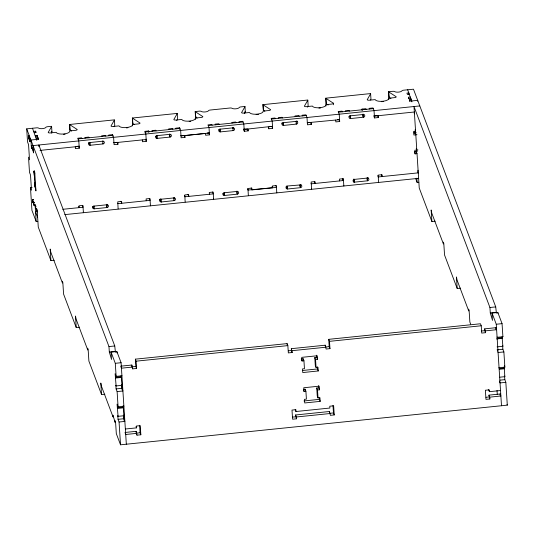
<?xml version="1.0" encoding="UTF-8"?>
<svg xmlns="http://www.w3.org/2000/svg" width="534" height="534" viewBox="0 0 534 534"><rect width="100%" height="100%" fill="white"/><g stroke="black" fill="none" stroke-linecap="round" stroke-linejoin="round"><path stroke-width="0.8" d="M51.591 126.505L48.18 132.452A1.956 0.688 -3.7 0 0 50.37 132.926L56.17 132.325A6.835 2.41 -3.7 0 0 63.82 133.981A6.835 2.41 -3.7 0 0 69.707 130.937L75.508 130.343A1.956 0.688 -3.7 0 0 77.19 129.475L69.707 124.642A1.956 0.688 -3.7 0 1 69.56 124.482L114.416 119.856L114.757 125.53L114.122 126.651M51.304 133.093L51.945 131.978L51.598 126.304L47.519 126.718A1.956 0.688 -3.7 0 0 45.864 127.352A3.905 1.375 -3.7 0 1 42.553 128.621A3.905 1.375 -3.7 0 1 38.575 128.1A1.956 0.688 -3.7 0 0 36.579 127.84L26.7 128.854L27.541 141.931L28.556 144.614L29.53 159.82L28.516 157.136L29.497 172.342L30.505 175.025L31.486 190.231L30.471 187.547L32.127 187.381M114.409 120.057L110.999 126.011A1.956 0.688 -3.7 0 0 113.188 126.478L118.989 125.884A6.835 2.41 -3.7 0 0 126.638 127.533A6.835 2.41 -3.7 0 0 132.525 124.495L138.326 123.901A1.956 0.688 -3.7 0 0 140.008 123.034L132.519 118.201A1.956 0.688 -3.7 0 1 132.379 118.041M177.228 113.615L173.817 119.563A1.956 0.688 -3.7 0 0 176 120.037L181.807 119.442A6.835 2.41 -3.7 0 0 189.457 121.091A6.835 2.41 -3.7 0 0 195.344 118.054L201.144 117.46A1.956 0.688 -3.7 0 0 202.827 116.592L195.337 111.76A1.956 0.688 -3.7 0 1 195.197 111.599M176.727 120.577L177.575 119.089L177.235 113.415L132.365 118.021L132.719 123.494A1.956 0.688 -3.7 0 0 132.873 123.674L134.274 124.582M244.972 106.666L241.562 112.621A1.956 0.688 -3.7 0 0 243.751 113.088L249.552 112.494A6.835 2.41 -3.7 0 0 257.208 114.142A6.835 2.41 -3.7 0 0 263.088 111.105L268.889 110.511A1.956 0.688 -3.7 0 0 270.571 109.644L263.088 104.811A1.956 0.688 -3.7 0 1 262.948 104.651L307.798 100.025L308.145 105.699L307.29 107.187M244.472 113.629L245.326 112.14L244.986 106.466L240.907 106.887A1.956 0.688 -3.7 0 0 239.252 107.521A3.905 1.375 -3.7 0 1 235.941 108.789A3.905 1.375 -3.7 0 1 231.956 108.268A1.956 0.688 -3.7 0 0 229.967 108.008L210.202 110.037A1.956 0.688 -3.7 0 0 208.547 110.672A3.905 1.375 -3.7 0 1 205.243 111.933A3.905 1.375 -3.7 0 1 201.258 111.419A1.956 0.688 -3.7 0 0 199.262 111.159L195.184 111.573L195.537 117.053A1.956 0.688 -3.7 0 0 195.691 117.233L197.093 118.141M307.791 100.225L304.38 106.173A1.956 0.688 -3.7 0 0 306.569 106.646L312.37 106.052A6.835 2.41 -3.7 0 0 320.026 107.701A6.835 2.41 -3.7 0 0 325.907 104.664L331.707 104.07A1.956 0.688 -3.7 0 0 333.39 103.202L333.49 104.764M370.609 93.784L367.198 99.731A1.956 0.688 -3.7 0 0 369.388 100.205L375.188 99.611A6.835 2.41 -3.7 0 0 382.845 101.26A6.835 2.41 -3.7 0 0 388.725 98.223L394.526 97.629A1.956 0.688 -3.7 0 0 396.208 96.754L388.725 91.928A1.956 0.688 -3.7 0 1 388.578 91.768L392.65 91.321A1.956 0.688 -3.7 0 1 394.639 91.581A3.905 1.375 -3.7 0 0 398.624 92.102A3.905 1.375 -3.7 0 0 401.935 90.833A1.956 0.688 -3.7 0 1 403.591 90.199L413.47 89.191L495.732 306.896L496.386 313.164M370.536 99.998L370.963 99.257L370.616 93.583L325.753 98.183L326.107 103.656M251.187 187.901L251.948 189.91L272.574 187.781L272.46 185.959L276.325 185.558L276.792 192.874L276.652 192.494M33.682 131.384L35.618 131.19L36.125 132.525L34.189 132.726M409.358 94.251L407.422 94.445L406.915 93.11L408.85 92.909L408.951 94.471M51.184 131.851L51.952 131.778M195.537 117.053L196.305 116.973M244.572 112.02L245.333 111.94M388.572 91.741L388.926 97.215L389.686 97.135M28.529 135.976L29.67 139.04L29.857 141.677L28.516 137.592L28.469 135.936L29.257 135.903M35.244 135.516L37.18 135.322L37.787 138.226M408.577 98.803L408.477 97.241L410.412 97.041L410.499 98.41M35.751 136.858L37.687 136.657M63.513 134.328L65.101 134.167M126.331 127.886L127.92 127.726M189.149 121.445L190.738 121.278M256.1 114.576L258.489 114.329M318.918 108.135L320.507 107.975M381.737 101.694L383.325 101.527M28.709 138.713L29.797 138.6M29.704 138.693L28.743 138.793L28.562 136.057M36.212 138.086L38.148 137.885L38.655 139.227L30.919 140.021L31.386 147.317L31.893 148.659L31.78 146.837M409.545 101.373L409.444 99.805L411.38 99.611L411.48 101.173M30.345 138.773L29.617 138.847L29.797 141.583L30.758 141.49M410.946 99.738L411.314 99.704M117.827 142.431L117.941 144.253L114.076 144.647L113.602 137.338L112.594 134.661L108.722 135.055L108.976 135.723M148.946 131.624L148.692 130.957L144.821 131.351L145.835 134.034L146.303 141.343L142.438 141.744L142.318 139.915M212.118 125.15L211.864 124.475L207.993 124.876L209.008 127.553L209.475 134.855L205.61 135.249L205.49 133.427L184.864 135.556L184.984 137.378L181.113 137.772L180.646 130.463L179.631 127.786L175.766 128.18L176.02 128.848M362.159 110.638L362.059 109.076L365.924 108.676L366.177 109.343M78.037 138.913L112.848 135.342M179.885 128.467L145.074 132.038L145.835 134.047M208.247 125.543L243.057 121.972M271.419 119.075L306.229 115.511M338.463 112.2L373.273 108.636M32.24 145.395L31.272 145.495L33.382 151.075M419.797 105.932L33.028 145.602L33.495 152.904L32.874 149.734M88.851 142.605L90.106 145.275L102.995 143.933A1.469 1.362 -20.7 0 0 104.364 142.431A1.469 1.362 -20.7 0 0 102.822 141.21L102.728 140.963M232.437 127.88L233.652 127.753M282.239 122.773L283.494 125.437L296.383 124.102L296.11 121.125M296.096 121.352L297.064 121.251M362.893 114.496L363.861 114.396A1.469 1.362 -20.7 0 1 362.793 115.21M283.314 122.687L283.494 125.423A1.469 1.362 -20.7 0 1 281.952 124.222A1.469 1.362 -20.7 0 1 283.314 122.7L296.21 121.365A1.469 1.362 -20.7 0 1 297.745 122.6A1.469 1.362 -20.7 0 1 296.383 124.115L296.096 123.347M90.153 143.179L89.345 143.266A1.469 1.362 -20.7 0 1 88.41 143.052M157.196 136.303L156.389 136.384A1.469 1.362 -20.7 0 1 155.714 136.303M220.362 129.809L219.561 129.895A1.469 1.362 -20.7 0 1 218.626 129.682M283.541 123.347L282.733 123.427A1.469 1.362 -20.7 0 1 281.678 123.134M350.578 116.472L349.77 116.552A1.469 1.362 -20.7 0 1 348.962 116.412M76.956 146.369L78.505 146.209L79.266 148.218L75.401 148.619L75.281 146.79M113.315 142.638L116.412 142.324M181.126 135.683L184.223 135.369L184.984 137.378M207.172 132.999L208.721 132.846L209.475 134.855M243.524 129.275L246.621 128.954M269.57 126.618L271.893 126.378L272.647 128.387L268.782 128.781L268.275 127.446M307.471 122.727L309.019 122.566M337.381 119.663L338.93 119.503L339.691 121.512L335.826 121.906L335.706 120.083M373.74 115.931L376.837 115.611M40.003 150.408L79.145 146.383L79.005 146.002M363.06 114.002L363.42 117.226L350.531 118.561A1.469 1.362 -20.7 0 1 348.996 117.34A1.469 1.362 -20.7 0 1 350.357 115.825L363.247 114.49A1.469 1.362 -20.7 0 1 364.789 115.724A1.469 1.362 -20.7 0 1 363.427 117.24L363.327 116.986M414.431 111.993L374.381 116.105L374.194 115.598M243.778 129.942L244.285 131.284L248.156 130.883L248.036 129.061M311.209 122.593L311.329 124.422L307.457 124.816L306.99 117.507L305.975 114.823L302.111 115.224L302.364 115.891M373.994 116.599L374.501 117.941L378.366 117.547L378.252 115.718M496.974 336.981L497.101 337.314L502.901 336.72L502.06 323.644L497.842 312.477L492.041 313.071L492.508 320.373L490.285 312.964L489.932 307.491L413.997 106.533L415.579 131.177L413.643 131.377L413.883 135.022L416.974 134.708M413.897 132.933L416.213 132.699M417.955 149.914L414.858 150.228L415.092 153.879L417.027 153.679L419.237 188.035L431.893 221.523L435.203 221.189M414.331 151.87L416.266 151.669L417.027 153.679M32.614 199.536L33.762 202.6L33.942 205.236L32.601 201.151L32.554 199.496L33.342 199.462M33.615 199.549L32.647 199.643L32.828 202.386M32.794 202.273L33.882 202.159M34.67 202.339L33.702 202.439L33.882 205.176L34.603 205.069M36.145 206.244L35.184 206.344L37.293 211.925M36.499 211.718L35.531 211.818L37.64 217.398M62.778 209.301L83.057 207.232L82.349 205.35M287.305 186.012L300.295 184.938A1.469 1.362 -20.7 0 1 301.83 186.159A1.469 1.362 -20.7 0 1 300.468 187.674L287.579 189.009A1.469 1.362 -20.7 0 1 286.037 187.781A1.469 1.362 -20.7 0 1 287.399 186.259M418.342 172.849L378.292 176.954L377.818 175.699M94.238 206.738L93.43 206.825A1.469 1.362 -20.7 0 1 92.622 206.678M159.419 199.649A1.469 1.362 -20.7 0 0 160.474 199.95L161.281 199.863M224.454 193.401L223.646 193.482A1.469 1.362 -20.7 0 1 222.972 193.395M287.626 186.907L286.818 186.987A1.469 1.362 -20.7 0 1 286.01 186.847M354.663 180.031L353.855 180.112A1.469 1.362 -20.7 0 1 353.181 180.031M160.474 199.95L161.235 201.972L174.124 200.637A1.469 1.362 -20.7 0 0 175.486 199.115A1.469 1.362 -20.7 0 0 173.951 197.9L173.804 197.52M64.814 214.615L418.689 178.323M30.471 187.547L31.94 210.356L36.158 221.523L37.814 221.356M415.806 178.963L417.127 182.448L418.783 182.281M36.786 210.563L36.666 208.734L37.173 210.076L38.268 227.104L50.924 260.599L54.234 260.258M50.924 260.599L50.183 249.044L50.803 252.208L62.445 283.02L62.331 281.198L62.838 282.533L63.579 294.094L76.235 327.582L79.553 327.249M431.893 221.523L431.145 209.969L431.772 213.133L443.414 243.951L443.3 242.122L443.801 243.464L444.548 255.018L457.204 288.514L460.515 288.173M26.7 128.854L108.963 346.559L114.763 345.965L115.417 352.24M489.932 307.491L495.732 306.896M108.963 346.559L109.316 352.033L115.117 351.439M490.285 312.964L496.086 312.37M109.316 352.033L111.546 359.442L111.072 352.146L116.873 351.552L121.091 362.713L126.331 444.215M132.205 367.532L132.712 368.867L136.584 368.473L135.823 366.464L135.356 359.162L287.098 343.602L287.859 345.611L288.327 352.907L292.191 352.513L291.317 348.675L325.219 345.198L326.1 349.036L329.965 348.635L329.498 341.339L328.737 339.33L480.48 323.764L481.241 325.773L481.708 333.076L485.58 332.675L484.705 328.844L495.852 327.702L496.613 329.712L485.459 330.853M111.072 352.146L115.291 363.307L121.091 362.713M135.356 359.162L136.11 361.171L287.859 345.611M329.498 341.339L481.241 325.773M492.041 313.071L496.26 324.238L502.06 323.644M120.684 366.177L131.838 365.036L132.712 368.867M131.951 366.858L135.823 366.464M288.34 350.818L291.437 350.504L292.191 352.513M325.339 347.027L329.204 346.626L329.965 348.635M481.728 330.987L484.819 330.666L485.58 332.675M132.599 367.045L121.445 368.186L120.938 366.845M292.078 350.684L325.98 347.213M116.118 385.935L115.865 385.261L116.098 388.912L117.113 391.589L122.913 390.995L121.899 388.318L121.665 384.667L121.919 385.334L116.118 385.935L115.117 373.707L116.132 376.383L121.932 375.789L121.805 375.455M115.357 377.358L121.158 376.764L121.412 377.431L115.611 378.025M497.154 338.196L502.127 337.688L502.888 346.266L497.087 346.86M301.256 358.988L303.192 358.788L303.953 360.797L304.46 368.7L302.524 368.901L302.758 372.552L318.231 370.963L317.997 367.312L316.061 367.512L315.3 365.503L314.793 357.6L316.729 357.4L317.49 359.409L315.554 359.609L314.793 357.6M496.573 338.95L502.381 338.356M301.51 359.656L302.017 360.997L303.953 360.797M116.098 388.912L121.899 388.318M497.067 349.837L502.868 349.243L503.882 351.926L504.857 367.132L499.056 367.726L498.93 367.392M302.811 370.456L317.47 368.954L318.231 370.963M503.882 351.926L498.075 352.52L497.948 352.186M76.235 327.582L75.494 316.028L76.115 319.192L87.756 350.01L87.643 348.181L88.15 349.523L88.891 361.077L101.547 394.573L104.864 394.232M118.074 416.346L117.82 415.672L118.054 419.324L119.062 422L124.869 421.406L123.855 418.729L123.621 415.078L123.875 415.746L118.074 416.346L117.073 404.118L118.087 406.795L123.888 406.2L123.761 405.867M117.306 407.769L123.114 407.175L123.367 407.842L117.56 408.437M499.103 368.607L504.076 368.1L504.33 368.767L504.837 376.677L499.864 377.184M303.859 389.333L305.148 389.199L305.902 391.208L306.416 399.118L304.48 399.312L304.714 402.963L320.186 401.374L319.953 397.73L318.017 397.923L317.256 395.914L316.749 388.011L318.685 387.811L319.439 389.82L317.51 390.02L316.749 388.011M499.357 369.281L504.33 368.767M303.466 390.067L303.973 391.409L305.902 391.208M118.054 419.324L123.855 418.729M499.851 380.168L504.824 379.654L505.831 382.337L507.3 405.146L120.53 444.809L116.312 433.648L115.571 422.094L115.064 420.752L115.177 422.574L112.954 415.172L113.068 416.994L101.427 386.182L100.806 383.018L101.547 394.573M303.953 400.954L319.425 399.365L320.186 401.374M505.831 382.337L500.031 382.931L499.524 381.59M125.357 429.009L136.504 427.868L136.39 426.045L140.255 425.645L140.843 434.769L136.978 435.163L136.47 433.828M295.983 411.514L329.892 408.036L329.772 406.207L333.643 405.813L334.224 414.938L330.359 415.332L329.485 411.5L295.576 414.978L296.457 418.81L292.585 419.203L291.998 410.085L295.869 409.685L295.983 411.514L295.229 409.505M488.61 389.666L489.371 391.676L500.518 390.534M124.949 432.473L136.097 431.332L136.978 435.163M488.964 395.14L500.111 393.999L500.872 396.008L489.725 397.149L488.964 395.14L489.838 398.978L485.973 399.372L485.386 390.247L489.251 389.853L489.371 391.676M136.217 433.154L140.082 432.76L140.843 434.769M292.599 417.114L295.696 416.8M329.598 413.323L333.47 412.929L334.224 414.938M485.987 397.283L489.077 396.969M136.858 433.341L125.704 434.482L125.203 433.147M295.576 414.978L296.337 416.987L330.239 413.51M388.932 97.241A1.956 0.688 -3.7 0 0 389.079 97.402L390.948 98.61M325.767 98.209A1.956 0.688 -3.7 0 0 325.907 98.369L333.39 103.202M326.114 103.683A1.956 0.688 -3.7 0 0 326.261 103.843L328.13 105.051M262.935 104.624L263.289 110.104A1.956 0.688 -3.7 0 0 263.442 110.284L264.844 111.192M69.914 129.962A1.956 0.688 -3.7 0 0 70.054 130.116L71.456 131.024M243.978 128.954L244.172 129.455L272.44 126.298M247.509 188.802L247.889 189.804M502.774 336.38L502.901 336.72M407.669 89.785L411.948 101.86M502.694 345.765L502.888 346.266M408.477 97.241L408.984 98.576L410.913 98.383L411.067 100.726M409.444 99.805L409.952 101.146L417.688 100.352L417.748 101.266M414.117 112.908L414.464 113.829M504.35 365.79L504.857 367.132M415.072 129.835L415.579 131.177M497.448 350.845L497.575 351.178M504.837 376.677L504.59 376.009L504.824 379.654M416.253 148.606L416.907 151.856L415.699 132.999L415.192 131.664L415.305 133.487L414.805 132.145L414.878 133.286M414.584 152.537L415.092 153.879M507.033 404.445L507.3 405.146M417.855 170.246L418.142 171M417.748 171.501L418.255 172.842M470.648 324.098L469.86 322.009L469.112 310.448L468.612 309.113L468.725 310.935L457.084 280.123L456.457 276.959L457.204 288.514M377.605 115.538L378.366 117.547M369.401 109.016L369.148 108.349L373.019 107.948L374.034 110.645L374.501 117.941M362.059 109.076L362.312 109.744M381.403 174.531L382.157 176.54L382.044 174.718L378.172 175.112L378.553 182.174M349.416 111.065L349.169 110.398L345.298 110.792L345.551 111.459M350.264 115.578L350.531 118.548L349.516 115.871M342.327 111.793L342.074 111.125L338.209 111.519L339.224 114.209L339.691 121.512M367.145 177.562L367.512 180.812L354.616 182.134A1.469 1.362 -20.7 0 1 353.081 180.906A1.469 1.362 -20.7 0 1 354.442 179.384L367.332 178.062A1.469 1.362 -20.7 0 1 368.874 179.284A1.469 1.362 -20.7 0 1 367.512 180.799L367.005 179.477M339.43 119.296L339.571 119.676L307.244 122.727M354.349 179.137L354.616 182.134L353.855 180.112L353.949 181.493M342.768 178.636L343.482 180.525L311.255 183.829L311.062 183.329M343.696 185.618L343.836 185.999L343.362 178.683L339.497 179.084L339.617 180.906M310.568 122.413L311.329 124.422M299.14 116.225L298.886 115.551L295.022 115.951L295.269 116.619M314.359 181.406L315.12 183.416L315 181.593L311.135 181.994L311.602 189.303L311.415 188.802M282.379 117.941L282.126 117.273L278.261 117.667L278.514 118.341M275.29 118.668L275.037 118.001L271.165 118.394L272.18 121.091L272.647 128.387M300.101 184.437L300.375 187.427M299.854 186.046L300.088 186.673M275.731 185.512L276.445 187.401L247.983 190.057M272.066 186.439L272.574 187.781M247.396 128.874L248.156 130.883M239.192 122.373L238.938 121.699L242.803 121.305L243.818 123.981L244.285 131.284M235.968 122.7L235.714 122.032L231.849 122.426L232.096 123.1M232.844 127.339L233.211 130.583L220.315 131.905A1.469 1.362 -20.7 0 1 218.78 130.683A1.469 1.362 -20.7 0 1 220.142 129.168L233.038 127.846A1.469 1.362 -20.7 0 1 234.573 129.061A1.469 1.362 -20.7 0 1 233.211 130.583L233.071 130.203M248.337 195.531L247.963 188.482L251.828 188.088L251.948 189.91M219.207 124.422L218.953 123.748L215.089 124.148L215.342 124.816M220.048 128.914L220.315 131.905L219.307 129.221M236.983 191.052L237.296 194.169L224.407 195.491A1.469 1.362 -20.7 0 1 222.865 194.269A1.469 1.362 -20.7 0 1 224.227 192.754L237.123 191.432A1.469 1.362 -20.7 0 1 238.658 192.654A1.469 1.362 -20.7 0 1 237.296 194.169L236.789 192.827M209.215 132.652L209.361 133.026L180.999 135.936L180.852 135.563M224.133 192.5L224.407 195.491L223.646 193.482L223.733 194.85M212.559 191.993L213.273 193.875L184.911 196.786L184.484 195.658M213.48 198.975L213.62 199.349L213.153 192.053L209.288 192.447L209.401 194.276M172.796 129.181L172.542 128.507L168.677 128.908L168.924 129.575M169.719 133.961L170.039 137.058L157.15 138.399A1.469 1.362 -20.7 0 1 155.608 137.178A1.469 1.362 -20.7 0 1 156.969 135.656L169.865 134.321A1.469 1.362 -20.7 0 1 171.401 135.556A1.469 1.362 -20.7 0 1 170.039 137.071L169.565 135.803M188.015 194.369L188.776 196.378L188.656 194.55L184.791 194.95L185.164 202.012M156.035 130.897L155.781 130.229L151.916 130.623L152.17 131.297M156.876 135.409L157.143 138.386L156.195 135.87M173.837 199.883L174.124 200.637L173.951 197.914L161.054 199.235A1.469 1.362 -20.7 0 0 159.693 200.737A1.469 1.362 -20.7 0 0 161.235 201.959M146.042 139.127L146.189 139.507L113.956 142.812L113.769 142.311M145.548 139.334L146.303 141.343M160.914 198.855L161.235 201.972M150.261 205.33L150.448 205.83L149.981 198.521L146.116 198.915L146.229 200.737M117.186 142.244L117.941 144.253M105.752 136.057L105.498 135.389L101.634 135.783L101.887 136.45M102.808 143.432L103.002 143.946L102.822 141.196L89.932 142.538A1.469 1.362 -20.7 0 0 88.571 144.053A1.469 1.362 -20.7 0 0 90.106 145.275L89.839 142.284M120.978 201.245L121.732 203.254L121.618 201.425L117.747 201.825L118.127 208.887M117.727 203.287L117.867 203.661L150.101 200.357L149.34 198.348L149.44 199.896M88.998 137.772L88.744 137.105L84.873 137.498L85.126 138.172M81.902 138.5L81.649 137.832L77.784 138.226L78.798 140.923L79.266 148.218M106.72 204.268L107.087 207.526L94.191 208.847A1.469 1.362 -20.7 0 1 92.656 207.613A1.469 1.362 -20.7 0 1 94.017 206.097L106.907 204.776A1.469 1.362 -20.7 0 1 108.449 205.99A1.469 1.362 -20.7 0 1 107.087 207.512L106.513 206.004M93.924 205.844L94.191 208.847L93.43 206.825L93.523 208.207M83.217 212.205L83.411 212.706L82.944 205.396L79.072 205.79L79.192 207.613L78.685 206.278M32.501 128.26L36.779 140.335M114.763 345.965L38.828 145.008L38.935 146.63M135.996 426.526L136.504 427.868M34.843 173.897L33.836 171.22L34.323 175.539M34.83 183.442L34.576 182.775L34.81 186.426L35.825 189.103M502.067 336.774L502.127 337.688M502.648 345.825L502.868 349.243M504.023 367.185L504.076 368.1M497.842 312.477L497.902 313.391M496.26 324.238L501.499 405.74M495.852 327.702L495.959 329.344M500.111 393.999L500.218 395.621M497.014 390.447L497.281 394.573M489.725 397.149L489.838 398.978M484.705 328.844L484.819 330.666M416.266 151.669L416.366 153.271M416.854 178.196L417.127 182.448M388.725 91.928L389.079 97.402M388.725 98.223L388.812 99.591M353.581 179.064L353.782 182.194M342.721 178.503L342.821 180.065M325.907 98.369L326.261 103.843M325.907 104.664L325.994 106.032M328.737 339.33L329.204 346.626M332.989 405.46L333.47 412.929M325.219 345.198L325.299 346.419M329.485 411.5L329.558 412.715M317.49 359.409L317.256 355.757L301.783 357.346L302.017 360.997M319.439 389.82L319.205 386.169L303.739 387.757L303.973 391.409M316.589 355.21L316.729 357.4M317.329 366.765L317.47 368.954M318.544 385.621L318.685 387.811M319.332 397.903L319.425 399.365M315.554 359.609L316.061 367.512M317.51 390.02L318.017 397.923M303.192 358.788L303.292 360.37M305.148 389.199L305.248 390.781M287.399 186.273L287.579 189.009L286.818 186.987L286.905 188.368M286.538 185.939L286.638 187.507M296.337 416.987L296.457 418.81M291.317 348.675L291.437 350.504M287.098 343.602L287.205 345.224M268.662 126.958L268.782 128.781M263.088 104.811L263.442 110.284M195.337 111.76L195.691 117.233M195.344 118.054L195.431 119.422M179.631 127.786L179.731 129.348M160.474 199.963L160.56 201.331M160.193 198.902L160.293 200.464M148.692 130.957L148.792 132.519M132.519 118.201L132.873 123.674M132.525 124.495L132.612 125.864M136.11 361.171L136.584 368.473M139.601 425.298L140.082 432.76M131.838 365.036L131.918 366.251M136.097 431.332L136.177 432.547M112.594 134.661L112.694 136.223M121.318 376.043L122.219 390.014M123.274 406.454L124.228 421.246M121.085 375.622L121.158 376.764M123.04 406.034L123.114 407.175M116.873 351.552L116.966 352.921M115.291 363.307L116.132 376.383M117.113 391.589L118.087 406.795M119.062 422L120.53 444.809M93.203 206.558L93.303 208.12M69.707 124.642L70.054 130.116M69.553 124.462L69.901 129.936M38.148 137.885L38.248 139.454M37.18 135.322L37.28 136.884M35.618 131.19L35.718 132.752M34.343 172.562L34.223 170.733L34.73 172.075L35.938 190.932L35.317 187.768M34.089 171.888L35.064 187.094M35.685 207.659L35.064 204.495L36.158 221.523M103.416 141.196A1.469 1.362 -20.7 0 1 102.768 141.79M170.453 134.321A1.469 1.362 -20.7 0 1 169.545 135.015M107.621 204.495A1.469 1.362 -20.7 0 1 106.586 205.45M174.538 197.88A1.469 1.362 -20.7 0 1 173.764 198.528M296.957 120.971A1.469 1.362 -20.7 0 1 296.15 121.952M301.043 184.53A1.469 1.362 -20.7 0 1 299.841 185.645M368.106 177.528A1.469 1.362 -20.7 0 1 367.145 178.696M233.625 127.826A1.469 1.362 -20.7 0 1 232.584 128.554M237.71 191.412A1.469 1.362 -20.7 0 1 236.802 192.107M363.233 116.726L362.853 115.718L363.233 116.739"/></g></svg>
